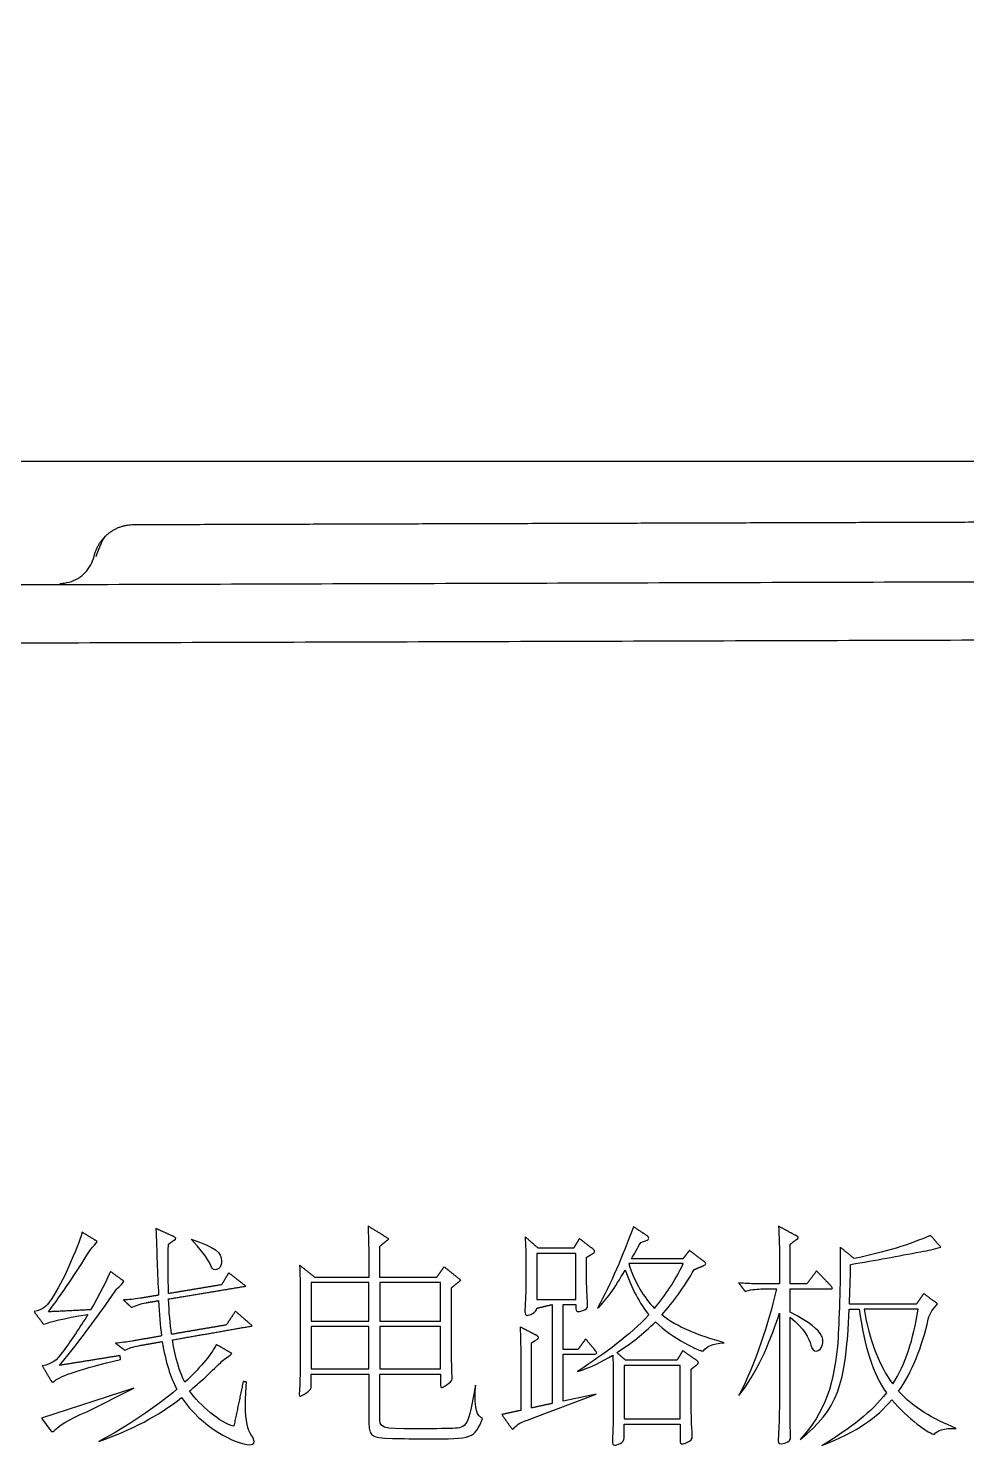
# Model space of a CAD drawing. Header units: millimetres. Extents: x -75 to 78, y 16 to 115.
# Drawn here: x -21.74 to -5.72, y 16.77 to 40.97 of the extents above; entities that cross this region are included whole.
import ezdxf

# ---------------------------------------------------------------- set-up
doc = ezdxf.new("R2010")
doc.units = ezdxf.units.MM
doc.layers.add('Make2D$可见线$曲线', color=18, linetype='Continuous', true_color=0x000000)
doc.layers.add('图层 01', color=18, linetype='Continuous', true_color=0x000000)

msp = doc.modelspace()

# ---------------------------------------------------------------- linework, layer by layer
at = {"layer": 'Make2D$可见线$曲线', "color": 3, "lineweight": -3, "true_color": 0x00ff00}
msp.add_open_spline([(-57.844, 33.571), (2.156, 33.571), (62.156, 33.571), (62.156, 70.571), (62.156, 107.571), (2.156, 107.571), (-57.844, 107.571), (-57.844, 70.571), (-57.844, 33.571)], degree=2, knots=[0, 0, 0, 120, 120, 194, 194, 314, 314, 388, 388, 388], dxfattribs=at)
at = {"layer": 'Make2D$可见线$曲线', "color": 7, "lineweight": -3, "true_color": 0xffffff}
msp.add_rational_spline([(-20.62, 31.956), (-20.494, 32.495), (-19.941, 32.497)], [1, 0.784476041446, 1], degree=2, dxfattribs=at)
for points, degree in [([(-19.941, 32.497), (-11.413, 32.523), (-2.886, 32.549)], 2), ([(-21.202, 31.493), (-21.148, 31.493), (-21.043, 31.508), (-20.893, 31.572), (-20.767, 31.672), (-20.671, 31.804), (-20.633, 31.903), (-20.62, 31.956)], 3), ([(-33.837, 31.435), (15.362, 31.585), (64.562, 31.735)], 2), ([(65.165, 30.737), (15.665, 30.586), (-33.834, 30.435)], 2)]:
    msp.add_open_spline(points, degree=degree, dxfattribs=at)
msp.add_open_spline([(-20.431, 32.299), (-20.432, 32.298), (-20.434, 32.297), (-20.466, 32.264), (-20.541, 32.082), (-20.591, 31.947)], degree=3, knots=[0.823494, 0.823494, 0.823494, 0.823494, 0.8315181, 0.8315181, 1.0277215, 1.0277215, 1.0277215, 1.0277215], dxfattribs=at)
at = {"layer": '图层 01', "color": 7, "true_color": 0xffffff}
for p, q in [((-12.61, 17.53), (-12.61, 18.332)), ((-12.61, 18.332), (-12.079, 18.332)), ((-19.942, 17.753), (-21.52, 17.242)), ((-20.745, 17.35), (-19.942, 17.753)), ((-13.129, 17.238), (-12.043, 17.649)), ((-12.043, 17.649), (-12.61, 17.53)), ((-21.52, 17.242), (-21.36, 17.026))]:
    msp.add_line(p, q, dxfattribs=at)
for points, knots in [([(-20.821, 20.413), (-20.917, 20.117), (-21.14, 19.582), (-21.352, 19.267), (-21.444, 19.131), (-21.484, 19.103), (-21.644, 19.059)], [-19, -19, -19, -19, -18, -18, -18, -17, -17, -17, -17]), ([(-19.252, 20.281), (-19.232, 20.293), (-19.224, 20.305), (-19.224, 20.313), (-19.224, 20.321), (-19.236, 20.329), (-19.26, 20.341)], [-26, -26, -26, -26, -25, -25, -25, -24, -24, -24, -24]), ([(-8.621, 20.293), (-8.601, 20.305), (-8.593, 20.313), (-8.593, 20.325), (-8.593, 20.333), (-8.605, 20.341), (-8.633, 20.357)], [-36, -36, -36, -36, -35, -35, -35, -34, -34, -34, -34]), ([(-21.4, 19.055), (-21.168, 19.367), (-20.937, 19.706), (-20.697, 20.093), (-20.67, 20.136), (-20.643, 20.159), (-20.565, 20.257)], [-24, -24, -24, -24, -22.470127, -22.470127, -22.470127, -21, -21, -21, -21]), ([(-18.96, 20.297), (-18.828, 20.149), (-18.668, 19.962), (-18.633, 19.862), (-18.609, 19.794), (-18.589, 19.774), (-18.553, 19.774), (-18.493, 19.774), (-18.441, 19.834), (-18.441, 19.922), (-18.441, 20.073), (-18.545, 20.153), (-18.96, 20.297)], [-5, -5, -5, -5, -4, -4, -4, -3, -3, -3, -2, -2, -2, -1, -1, -1, -1]), ([(-12.099, 20.053), (-12.079, 20.065), (-12.071, 20.077), (-12.071, 20.089), (-12.071, 20.105), (-12.083, 20.117), (-12.099, 20.129)], [-38, -38, -38, -38, -37, -37, -37, -36, -36, -36, -36]), ([(-7.878, 20.161), (-7.87, 19.642), (-7.89, 18.999), (-7.914, 18.608), (-7.966, 17.833), (-8.137, 17.334), (-8.561, 16.875)], [-13, -13, -13, -13, -12, -12, -12, -11, -11, -11, -11]), ([(-7.698, 19.866), (-7.267, 19.938), (-6.891, 20.006), (-6.504, 20.081), (-6.36, 20.109), (-6.28, 20.121), (-6.156, 20.161)], [-20, -20, -20, -20, -18, -18, -18, -16, -16, -16, -16]), ([(-10.214, 19.842), (-10.19, 19.854), (-10.174, 19.862), (-10.174, 19.878), (-10.174, 19.89), (-10.186, 19.906), (-10.21, 19.922)], [-43, -43, -43, -43, -42, -42, -42, -41, -41, -41, -41]), ([(-21.212, 18.141), (-20.801, 18.64), (-20.533, 19.007), (-20.262, 19.411), (-20.238, 19.446), (-20.162, 19.502), (-20.11, 19.578)], [-5, -5, -5, -5, -3, -3, -3, -1, -1, -1, -1]), ([(-13.245, 19.47), (-13.245, 19.407), (-13.261, 19.119), (-13.261, 19.063), (-13.261, 19.015), (-13.253, 18.995), (-13.225, 18.995), (-13.193, 18.995), (-13.057, 19.035), (-13.057, 19.119)], [-30, -30, -30, -30, -29, -29, -29, -28, -28, -28, -27, -27, -27, -27]), ([(-12.287, 19.071), (-12.207, 19.103), (-12.191, 19.115), (-12.191, 19.171), (-12.191, 19.227), (-12.207, 19.47), (-12.207, 19.526)], [-42, -42, -42, -42, -41, -41, -41, -40, -40, -40, -40]), ([(-8.049, 19.446), (-8.021, 19.446), (-8.01, 19.45), (-8.01, 19.458), (-8.01, 19.47), (-8.021, 19.482), (-8.041, 19.506)], [-7, -7, -7, -7, -6, -6, -6, -5, -5, -5, -5]), ([(-6.879, 17.701), (-6.648, 18.029), (-6.48, 18.448), (-6.372, 18.931), (-6.348, 19.035), (-6.288, 19.111), (-6.212, 19.191)], [-28.333333, -28.333333, -28.333333, -28.333333, -26.666667, -26.666667, -26.666667, -25, -25, -25, -25]), ([(-20.725, 19.011), (-20.853, 18.803), (-20.997, 18.588), (-21.137, 18.396), (-21.276, 18.204), (-21.336, 18.172), (-21.504, 18.133)], [-14.333333, -14.333333, -14.333333, -14.333333, -12.666667, -12.666667, -12.666667, -11, -11, -11, -11]), ([(-8.732, 18.963), (-8.489, 18.764), (-8.409, 18.608), (-8.377, 18.488), (-8.357, 18.412), (-8.329, 18.384), (-8.289, 18.384), (-8.217, 18.384), (-8.173, 18.476), (-8.173, 18.56), (-8.173, 18.592), (-8.181, 18.624), (-8.193, 18.648), (-8.245, 18.748), (-8.389, 18.875), (-8.732, 19.047)], [-14, -14, -14, -14, -13, -13, -13, -12, -12, -12, -11, -11, -11, -10, -10, -10, -9, -9, -9, -9]), ([(-13.149, 18.528), (-13.041, 18.592), (-13.029, 18.596), (-13.029, 18.616), (-13.029, 18.628), (-13.041, 18.644), (-13.069, 18.656)], [-22, -22, -22, -22, -21, -21, -21, -20, -20, -20, -20]), ([(-12.079, 18.332), (-12.051, 18.332), (-12.035, 18.34), (-12.035, 18.352), (-12.035, 18.364), (-12.047, 18.384), (-12.067, 18.408)], [-51, -51, -51, -51, -50, -50, -50, -49, -49, -49, -49]), ([(-18.988, 17.705), (-18.82, 17.845), (-18.644, 18.005), (-18.457, 18.192), (-18.405, 18.244), (-18.337, 18.276), (-18.265, 18.344)], [-47.333333, -47.333333, -47.333333, -47.333333, -45.666667, -45.666667, -45.666667, -44, -44, -44, -44]), ([(-10.326, 18.149), (-10.306, 18.165), (-10.298, 18.176), (-10.298, 18.188), (-10.298, 18.2), (-10.306, 18.212), (-10.326, 18.224)], [-11, -11, -11, -11, -10, -10, -10, -9, -9, -9, -9]), ([(-14.703, 17.801), (-14.703, 17.773), (-14.699, 17.761), (-14.687, 17.761), (-14.675, 17.761), (-14.503, 17.853), (-14.503, 17.911)], [-36, -36, -36, -36, -35, -35, -35, -34, -34, -34, -34]), ([(-21.356, 17.881), (-21.344, 17.865), (-21.34, 17.857), (-21.328, 17.857), (-21.32, 17.857), (-21.312, 17.861), (-21.296, 17.873)], [-10, -10, -10, -10, -9, -9, -9, -8, -8, -8, -8]), ([(-19.124, 17.593), (-18.792, 17.086), (-18.189, 16.787), (-17.962, 16.787), (-17.93, 16.787), (-17.886, 16.795), (-17.886, 16.839), (-17.886, 16.867), (-17.898, 16.899), (-17.93, 16.946), (-17.998, 17.046), (-18.033, 17.182), (-18.033, 17.466), (-18.033, 17.573), (-18.029, 17.701), (-18.017, 17.857)], [-7.000689, -7.000689, -7.000689, -7.000689, -6.000552, -6.000552, -6.000552, -5.000414, -5.000414, -5.000414, -4.000276, -4.000276, -4.000276, -3.000138, -3.000138, -3.000138, -2, -2, -2, -2]), ([(-17.115, 17.645), (-17.115, 17.625), (-17.111, 17.613), (-17.103, 17.613), (-17.095, 17.613), (-16.911, 17.709), (-16.911, 17.765)], [-12, -12, -12, -12, -11, -11, -11, -10, -10, -10, -10]), ([(-14.108, 17.801), (-14.232, 17.094), (-14.248, 17.078), (-14.499, 17.066), (-14.623, 17.062), (-14.89, 17.058), (-15.122, 17.058), (-15.737, 17.058), (-15.741, 17.062), (-15.741, 17.282)], [-42, -42, -42, -42, -41, -41, -41, -40, -40, -40, -39, -39, -39, -39]), ([(-15.929, 17.278), (-15.929, 16.915), (-15.921, 16.907), (-15.521, 16.895), (-15.362, 16.891), (-15.138, 16.887), (-14.93, 16.887), (-14.148, 16.887), (-14.128, 16.887), (-13.984, 17.234)], [-7, -7, -7, -7, -6, -6, -6, -5, -5, -5, -2, -2, -2, -2]), ([(-21.36, 17.026), (-21.348, 17.014), (-21.34, 17.01), (-21.332, 17.01), (-21.324, 17.01), (-21.312, 17.014), (-21.304, 17.026)], [-7, -7, -7, -7, -6, -6, -6, -5, -5, -5, -5]), ([(-13.493, 17.07), (-13.485, 17.058), (-13.477, 17.05), (-13.469, 17.05), (-13.461, 17.05), (-13.449, 17.062), (-13.437, 17.078)], [-15, -15, -15, -15, -14, -14, -14, -13, -13, -13, -13]), ([(-11.767, 16.847), (-11.767, 16.799), (-11.76, 16.779), (-11.732, 16.779), (-11.7, 16.779), (-11.564, 16.819), (-11.564, 16.903)], [-23, -23, -23, -23, -22, -22, -22, -21, -21, -21, -21]), ([(-10.609, 16.851), (-10.609, 16.819), (-10.601, 16.799), (-10.573, 16.799), (-10.557, 16.799), (-10.533, 16.807), (-10.494, 16.823)], [-18, -18, -18, -18, -17, -17, -17, -16, -16, -16, -16])]:
    msp.add_open_spline(points, degree=3, knots=knots, dxfattribs=at)
for points, degree in [([(-20.565, 20.257), (-20.693, 20.335), (-20.821, 20.413)], 2), ([(-19.26, 20.341), (-19.411, 20.409), (-19.563, 20.477)], 2), ([(-19.563, 20.477), (-19.551, 20.097), (-19.535, 19.706), (-19.519, 19.339)], 3), ([(-15.585, 20.301), (-15.763, 20.411), (-15.941, 20.521)], 2), ([(-15.941, 20.521), (-15.933, 20.369), (-15.929, 20.233), (-15.929, 19.918)], 3), ([(-13.033, 20.141), (-13.145, 20.239), (-13.257, 20.337)], 2), ([(-13.257, 20.337), (-13.249, 20.213), (-13.245, 20.022), (-13.245, 19.926)], 3), ([(-11.408, 20.509), (-11.596, 19.994), (-11.787, 19.558), (-12.019, 19.119)], 3), ([(-11.16, 20.345), (-11.284, 20.427), (-11.408, 20.509)], 2), ([(-11.284, 20.241), (-11.144, 20.285), (-11.129, 20.293), (-11.16, 20.345)], 3), ([(-8.633, 20.357), (-8.78, 20.437), (-8.928, 20.517)], 2), ([(-8.928, 20.517), (-8.92, 20.369), (-8.912, 20.097), (-8.912, 19.934)], 3), ([(-6.336, 20.361), (-6.672, 20.209), (-7.127, 20.069), (-7.638, 19.966)], 3), ([(-6.156, 20.161), (-6.246, 20.261), (-6.336, 20.361)], 2), ([(-19.347, 19.367), (-19.355, 19.658), (-19.355, 19.922), (-19.351, 20.209)], 3), ([(-19.351, 20.209), (-19.301, 20.245), (-19.252, 20.281)], 2), ([(-15.741, 20.173), (-15.663, 20.237), (-15.585, 20.301)], 2), ([(-15.741, 19.642), (-15.741, 19.908), (-15.741, 20.173)], 2), ([(-12.43, 20.141), (-12.732, 20.141), (-13.033, 20.141)], 2), ([(-12.331, 20.305), (-12.381, 20.223), (-12.43, 20.141)], 2), ([(-12.099, 20.129), (-12.215, 20.217), (-12.331, 20.305)], 2), ([(-11.44, 19.962), (-11.392, 20.045), (-11.34, 20.137), (-11.284, 20.241)], 3), ([(-10.45, 20.105), (-10.506, 20.034), (-10.561, 19.962)], 2), ([(-10.21, 19.922), (-10.33, 20.014), (-10.45, 20.105)], 2), ([(-8.732, 20.209), (-8.676, 20.251), (-8.621, 20.293)], 2), ([(-8.732, 19.534), (-8.732, 19.872), (-8.732, 20.209)], 2), ([(-7.638, 19.966), (-7.758, 20.063), (-7.878, 20.161)], 2), ([(-16.847, 19.642), (-16.979, 19.748), (-17.111, 19.854)], 2), ([(-17.111, 19.854), (-17.103, 19.686), (-17.099, 19.55), (-17.099, 19.395)], 3), ([(-15.929, 19.918), (-15.929, 19.78), (-15.929, 19.642)], 2), ([(-13.245, 19.926), (-13.245, 19.698), (-13.245, 19.47)], 2), ([(-12.394, 20.053), (-12.726, 20.053), (-13.057, 20.053)], 2), ([(-13.057, 20.053), (-13.057, 19.66), (-13.057, 19.267)], 2), ([(-12.394, 19.267), (-12.394, 19.66), (-12.394, 20.053)], 2), ([(-12.207, 19.986), (-12.153, 20.02), (-12.099, 20.053)], 2), ([(-12.207, 19.526), (-12.207, 19.756), (-12.207, 19.986)], 2), ([(-11.488, 19.878), (-11.38, 19.542), (-11.232, 19.307), (-11.049, 19.115)], 3), ([(-10.557, 19.878), (-11.023, 19.878), (-11.488, 19.878)], 2), ([(-10.561, 19.962), (-11.001, 19.962), (-11.44, 19.962)], 2), ([(-11.049, 19.115), (-10.861, 19.339), (-10.697, 19.586), (-10.557, 19.878)], 3), ([(-8.912, 19.934), (-8.912, 19.734), (-8.912, 19.534)], 2), ([(-7.718, 19.187), (-7.71, 19.387), (-7.702, 19.614), (-7.698, 19.866)], 3), ([(-20.342, 19.746), (-20.378, 19.65), (-20.537, 19.327), (-20.681, 19.091)], 3), ([(-20.11, 19.578), (-20.226, 19.662), (-20.342, 19.746)], 2), ([(-18.321, 19.722), (-18.381, 19.62), (-18.441, 19.518)], 2), ([(-18.029, 19.494), (-18.175, 19.608), (-18.321, 19.722)], 2), ([(-15.929, 19.642), (-16.388, 19.642), (-16.847, 19.642)], 2), ([(-14.771, 19.642), (-15.256, 19.642), (-15.741, 19.642)], 2), ([(-14.643, 19.826), (-14.707, 19.734), (-14.771, 19.642)], 2), ([(-14.357, 19.596), (-14.5, 19.711), (-14.643, 19.826)], 2), ([(-12.019, 19.119), (-11.863, 19.263), (-11.736, 19.45), (-11.548, 19.77)], 3), ([(-11.548, 19.77), (-11.428, 19.442), (-11.308, 19.203), (-11.144, 19.003)], 3), ([(-10.925, 19.003), (-10.725, 19.223), (-10.541, 19.474), (-10.37, 19.778)], 3), ([(-10.37, 19.778), (-10.292, 19.81), (-10.214, 19.842)], 2), ([(-8.281, 19.754), (-8.363, 19.644), (-8.445, 19.534)], 2), ([(-8.041, 19.506), (-8.161, 19.63), (-8.281, 19.754)], 2), ([(-18.441, 19.518), (-18.894, 19.442), (-19.347, 19.367)], 2), ([(-19.347, 19.275), (-18.688, 19.385), (-18.029, 19.494)], 2), ([(-17.099, 19.395), (-17.099, 18.899), (-17.099, 18.404)], 2), ([(-15.929, 19.554), (-16.42, 19.554), (-16.911, 19.554)], 2), ([(-16.911, 19.554), (-16.911, 19.225), (-16.911, 18.895)], 2), ([(-15.929, 18.895), (-15.929, 19.225), (-15.929, 19.554)], 2), ([(-14.703, 19.554), (-15.222, 19.554), (-15.741, 19.554)], 2), ([(-15.741, 19.554), (-15.741, 19.225), (-15.741, 18.895)], 2), ([(-14.703, 18.895), (-14.703, 19.225), (-14.703, 19.554)], 2), ([(-14.515, 19.466), (-14.436, 19.531), (-14.357, 19.596)], 2), ([(-14.515, 18.488), (-14.515, 18.977), (-14.515, 19.466)], 2), ([(-9.319, 19.534), (-9.411, 19.534), (-9.511, 19.542), (-9.611, 19.55)], 3), ([(-9.611, 19.55), (-9.555, 19.476), (-9.499, 19.403)], 2), ([(-8.964, 19.446), (-9.1, 18.847), (-9.323, 18.188), (-9.605, 17.629)], 3), ([(-9.499, 19.403), (-9.431, 19.43), (-9.315, 19.446), (-9.232, 19.446)], 3), ([(-8.912, 19.534), (-9.116, 19.534), (-9.319, 19.534)], 2), ([(-9.232, 19.446), (-9.098, 19.446), (-8.964, 19.446)], 2), ([(-8.445, 19.534), (-8.589, 19.534), (-8.732, 19.534)], 2), ([(-8.732, 19.047), (-8.732, 19.247), (-8.732, 19.446)], 2), ([(-8.732, 19.446), (-8.391, 19.446), (-8.049, 19.446)], 2), ([(-6.448, 19.367), (-6.512, 19.277), (-6.576, 19.187)], 2), ([(-6.212, 19.191), (-6.33, 19.279), (-6.448, 19.367)], 2), ([(-19.835, 19.287), (-19.942, 19.271), (-20.026, 19.263), (-20.118, 19.259)], 3), ([(-20.118, 19.259), (-20.05, 19.195), (-19.982, 19.131)], 2), ([(-19.982, 19.131), (-19.918, 19.163), (-19.819, 19.195), (-19.727, 19.211)], 3), ([(-19.519, 19.339), (-19.677, 19.313), (-19.835, 19.287)], 2), ([(-19.727, 19.211), (-19.623, 19.229), (-19.519, 19.247)], 2), ([(-19.519, 19.247), (-19.503, 19.019), (-19.491, 18.819), (-19.467, 18.644)], 3), ([(-19.295, 18.672), (-19.323, 18.847), (-19.339, 19.047), (-19.347, 19.275)], 3), ([(-13.057, 19.267), (-12.726, 19.267), (-12.394, 19.267)], 2), ([(-13.057, 19.119), (-12.928, 19.149), (-12.798, 19.179)], 2), ([(-12.798, 19.179), (-12.798, 18.334), (-12.798, 17.49)], 2), ([(-12.61, 18.412), (-12.61, 18.795), (-12.61, 19.179)], 2), ([(-12.61, 19.179), (-12.502, 19.179), (-12.394, 19.179)], 2), ([(-12.394, 19.179), (-12.394, 19.059), (-12.394, 19.047), (-12.287, 19.071)], 3), ([(-6.576, 19.187), (-7.147, 19.187), (-7.718, 19.187)], 2), ([(-21.644, 19.059), (-21.564, 18.951), (-21.484, 18.843)], 2), ([(-21.484, 18.843), (-21.356, 18.883), (-21.164, 18.943), (-20.725, 19.011)], 3), ([(-20.681, 19.091), (-21.041, 19.073), (-21.4, 19.055)], 2), ([(-18.205, 19.067), (-18.283, 18.949), (-18.361, 18.831)], 2), ([(-17.918, 18.815), (-18.061, 18.941), (-18.205, 19.067)], 2), ([(-16.911, 18.895), (-16.42, 18.895), (-15.929, 18.895)], 2), ([(-15.741, 18.895), (-15.222, 18.895), (-14.703, 18.895)], 2), ([(-11.144, 19.003), (-11.476, 18.648), (-11.879, 18.36), (-12.363, 18.035)], 3), ([(-11.692, 18.36), (-11.456, 18.508), (-11.236, 18.68), (-11.033, 18.883)], 3), ([(-11.033, 18.883), (-10.745, 18.604), (-10.262, 18.368), (-10.214, 18.388)], 3), ([(-9.859, 18.528), (-10.318, 18.656), (-10.657, 18.792), (-10.925, 19.003)], 3), ([(-9.605, 17.629), (-9.303, 18.013), (-9.108, 18.448), (-8.912, 19.035)], 3), ([(-8.912, 19.035), (-8.912, 18.386), (-8.912, 17.737)], 2), ([(-8.732, 17.729), (-8.732, 18.346), (-8.732, 18.963)], 2), ([(-8.561, 16.875), (-7.918, 17.39), (-7.782, 17.781), (-7.722, 19.099)], 3), ([(-7.722, 19.099), (-7.638, 19.099), (-7.554, 19.099)], 2), ([(-7.554, 19.099), (-7.454, 18.444), (-7.327, 18.009), (-7.087, 17.673)], 3), ([(-7.466, 19.099), (-7.383, 18.588), (-7.207, 18.125), (-6.979, 17.825)], 3), ([(-6.544, 19.099), (-7.005, 19.099), (-7.466, 19.099)], 2), ([(-6.979, 17.825), (-6.756, 18.168), (-6.632, 18.576), (-6.544, 19.099)], 3), ([(-19.467, 18.644), (-19.719, 18.6), (-19.97, 18.556)], 2), ([(-18.361, 18.831), (-18.828, 18.752), (-19.295, 18.672)], 2), ([(-19.283, 18.576), (-18.601, 18.696), (-17.918, 18.815)], 2), ([(-15.929, 18.807), (-16.42, 18.807), (-16.911, 18.807)], 2), ([(-16.911, 18.807), (-16.911, 18.444), (-16.911, 18.081)], 2), ([(-15.929, 18.081), (-15.929, 18.444), (-15.929, 18.807)], 2), ([(-14.703, 18.807), (-15.222, 18.807), (-15.741, 18.807)], 2), ([(-15.741, 18.807), (-15.741, 18.444), (-15.741, 18.081)], 2), ([(-14.703, 18.081), (-14.703, 18.444), (-14.703, 18.807)], 2), ([(-13.069, 18.656), (-13.207, 18.728), (-13.345, 18.799)], 2), ([(-13.345, 18.799), (-13.337, 18.652), (-13.329, 18.38), (-13.329, 18.216)], 3), ([(-19.97, 18.556), (-20.07, 18.54), (-20.158, 18.528), (-20.254, 18.52)], 3), ([(-20.254, 18.52), (-20.174, 18.46), (-20.094, 18.4)], 2), ([(-20.094, 18.4), (-20.026, 18.432), (-19.966, 18.46), (-19.843, 18.48)], 3), ([(-19.843, 18.48), (-19.649, 18.514), (-19.455, 18.548)], 2), ([(-19.455, 18.548), (-19.399, 18.196), (-19.315, 17.945), (-19.208, 17.733)], 3), ([(-19.072, 17.853), (-19.16, 18.033), (-19.232, 18.268), (-19.283, 18.576)], 3), ([(-18.529, 18.496), (-18.64, 18.3), (-18.828, 18.077), (-19.072, 17.853)], 3), ([(-18.265, 18.344), (-18.397, 18.42), (-18.529, 18.496)], 2), ([(-17.099, 18.404), (-17.099, 18.109), (-17.103, 17.845), (-17.115, 17.645)], 3), ([(-14.503, 17.911), (-14.511, 18.045), (-14.515, 18.22), (-14.515, 18.488)], 3), ([(-13.149, 17.414), (-13.149, 17.971), (-13.149, 18.528)], 2), ([(-12.355, 18.412), (-12.482, 18.412), (-12.61, 18.412)], 2), ([(-12.223, 18.592), (-12.289, 18.502), (-12.355, 18.412)], 2), ([(-12.067, 18.408), (-12.145, 18.5), (-12.223, 18.592)], 2), ([(-10.565, 18.392), (-10.615, 18.31), (-10.665, 18.228)], 2), ([(-10.326, 18.224), (-10.446, 18.308), (-10.565, 18.392)], 2), ([(-10.214, 18.388), (-10.154, 18.468), (-10.066, 18.512), (-9.859, 18.528)], 3), ([(-21.296, 17.873), (-21.176, 17.973), (-20.853, 18.073), (-20.166, 18.244)], 3), ([(-20.178, 18.308), (-20.695, 18.224), (-21.212, 18.141)], 2), ([(-20.166, 18.244), (-20.172, 18.276), (-20.178, 18.308)], 2), ([(-13.329, 18.216), (-13.329, 17.795), (-13.329, 17.374)], 2), ([(-12.363, 18.035), (-12.142, 18.101), (-11.947, 18.205), (-11.76, 18.316)], 3), ([(-11.76, 18.316), (-11.756, 18.208), (-11.752, 18.085), (-11.752, 18.013)], 3), ([(-11.54, 18.228), (-11.616, 18.294), (-11.692, 18.36)], 2), ([(-10.665, 18.228), (-11.103, 18.228), (-11.54, 18.228)], 2), ([(-10.422, 18.077), (-10.374, 18.113), (-10.326, 18.149)], 2), ([(-21.504, 18.133), (-21.43, 18.007), (-21.356, 17.881)], 2), ([(-16.911, 18.081), (-16.42, 18.081), (-15.929, 18.081)], 2), ([(-16.911, 17.765), (-16.911, 17.879), (-16.911, 17.993)], 2), ([(-16.911, 17.993), (-16.42, 17.993), (-15.929, 17.993)], 2), ([(-15.929, 17.993), (-15.929, 17.635), (-15.929, 17.278)], 2), ([(-15.741, 18.081), (-15.222, 18.081), (-14.703, 18.081)], 2), ([(-15.741, 17.282), (-15.741, 17.637), (-15.741, 17.993)], 2), ([(-15.741, 17.993), (-15.222, 17.993), (-14.703, 17.993)], 2), ([(-14.703, 17.993), (-14.703, 17.897), (-14.703, 17.801)], 2), ([(-11.752, 18.013), (-11.752, 17.707), (-11.752, 17.402)], 2), ([(-10.609, 18.141), (-11.087, 18.141), (-11.564, 18.141)], 2), ([(-11.564, 18.141), (-11.564, 17.683), (-11.564, 17.226)], 2), ([(-10.609, 17.226), (-10.609, 17.683), (-10.609, 18.141)], 2), ([(-10.422, 17.494), (-10.422, 17.785), (-10.422, 18.077)], 2), ([(-19.208, 17.733), (-19.571, 17.422), (-20.038, 17.114), (-20.539, 16.839)], 3), ([(-18.233, 17.102), (-18.457, 17.15), (-18.816, 17.462), (-18.988, 17.705)], 3), ([(-18.073, 17.865), (-18.153, 17.484), (-18.233, 17.102)], 2), ([(-18.017, 17.857), (-18.045, 17.861), (-18.073, 17.865)], 2), ([(-13.984, 17.234), (-14.088, 17.306), (-14.12, 17.334), (-14.108, 17.801)], 3), ([(-8.912, 17.737), (-8.912, 17.51), (-8.92, 17.146), (-8.936, 16.855)], 3), ([(-8.724, 16.93), (-8.732, 17.126), (-8.732, 17.426), (-8.732, 17.729)], 3), ([(-7.087, 17.673), (-7.338, 17.346), (-7.694, 17.071), (-8.189, 16.771)], 3), ([(-5.897, 17.066), (-6.3, 17.234), (-6.616, 17.41), (-6.879, 17.701)], 3), ([(-20.539, 16.839), (-19.946, 17.055), (-19.543, 17.266), (-19.124, 17.593)], 3), ([(-12.798, 17.49), (-12.974, 17.452), (-13.149, 17.414)], 2), ([(-10.402, 16.944), (-10.414, 17.134), (-10.422, 17.278), (-10.422, 17.494)], 3), ([(-8.189, 16.771), (-7.566, 17.018), (-7.251, 17.25), (-6.995, 17.553)], 3), ([(-6.995, 17.553), (-6.744, 17.254), (-6.328, 16.946), (-6.268, 16.966)], 3), ([(-21.304, 17.026), (-21.244, 17.094), (-21.061, 17.218), (-20.745, 17.35)], 3), ([(-13.329, 17.374), (-13.493, 17.338), (-13.656, 17.302)], 2), ([(-13.656, 17.302), (-13.575, 17.186), (-13.493, 17.07)], 2), ([(-13.437, 17.078), (-13.397, 17.134), (-13.337, 17.17), (-13.129, 17.238)], 3), ([(-11.752, 17.402), (-11.752, 17.262), (-11.756, 17.022), (-11.767, 16.847)], 3), ([(-11.564, 17.226), (-11.087, 17.226), (-10.609, 17.226)], 2), ([(-11.564, 16.903), (-11.564, 17.02), (-11.564, 17.138)], 2), ([(-11.564, 17.138), (-11.087, 17.138), (-10.609, 17.138)], 2), ([(-10.609, 17.138), (-10.609, 16.994), (-10.609, 16.851)], 2), ([(-10.494, 16.823), (-10.418, 16.855), (-10.402, 16.875), (-10.402, 16.944)], 3), ([(-6.268, 16.966), (-6.224, 17.03), (-6.109, 17.07), (-5.897, 17.066)], 3), ([(-8.936, 16.855), (-8.936, 16.807), (-8.928, 16.787), (-8.82, 16.811)], 3), ([(-8.82, 16.811), (-8.736, 16.847), (-8.724, 16.863), (-8.724, 16.93)], 3)]:
    msp.add_open_spline(points, degree=degree, dxfattribs=at)

doc.saveas('drawing.dxf')
